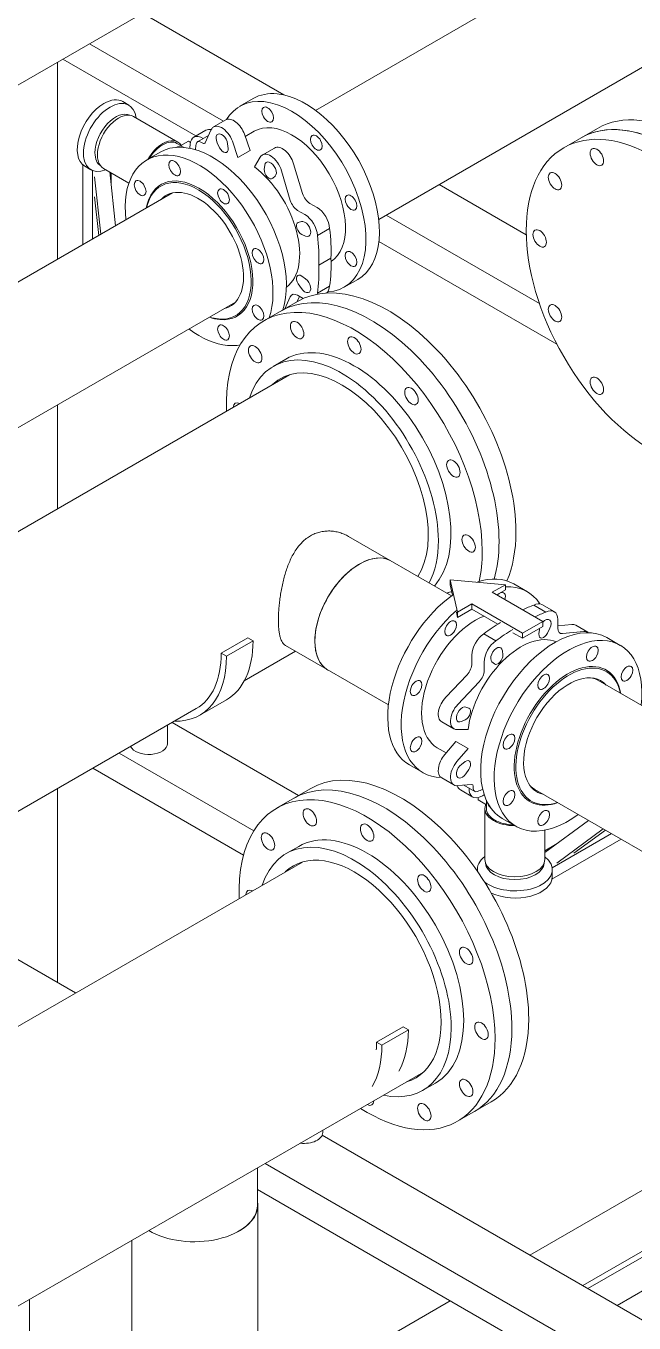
# Model space of a CAD drawing. Header units: millimetres. Extents: x -312439 to 477422, y -331570 to 212570.
# Drawn here: x 413639 to 414136, y 90985 to 92046 of the extents above; entities that cross this region are included whole.
import ezdxf

# ---------------------------------------------------------------- set-up
doc = ezdxf.new("R2010")
doc.units = ezdxf.units.MM

msp = doc.modelspace()

# ---------------------------------------------------------------- linework, layer by layer
at = {"color": 0, "linetype": 'Continuous', "lineweight": 0, "extrusion": (1.25969e-16, 0.816497, 0.57735)}
for p, q in [((413596.082, 91976.364), (415269.418, 92942.465)), ((414176.191, 92150.15), (413875.641, 91976.628)), ((413849.663, 91989.236), (413734.019, 92056.002)), ((414227.729, 92060.885), (413927.179, 91887.362)), ((413800.346, 91967.703), (413690.713, 92030.999)), ((413664.587, 92015.915), (413664.587, 91854.776)), ((413777.829, 91955.699), (413669.059, 92018.498)), ((413717.912, 91983.8), (413722.963, 91980.832)), ((413824.621, 91986.315), (413813.621, 91979.964)), ((413726.79, 91971.552), (413762.92, 91950.692)), ((413785.958, 91960.393), (413775.998, 91954.642)), ((413785.382, 91950.174), (413790.075, 91960.479)), ((413792.213, 91963.007), (413802.174, 91968.758)), ((414078.422, 91945.974), (414105.965, 91961.876)), ((413768.113, 91946.279), (413762.307, 91949.631)), ((413765.499, 91947.789), (413771.639, 91951.334)), ((413771.639, 91951.334), (413773.246, 91950.406)), ((413779.098, 91950.945), (413788.1, 91956.142)), ((413781.854, 91950.672), (413783.383, 91949.789)), ((413795.236, 91950.052), (413797.162, 91946.09)), ((413807.551, 91951.308), (413812.143, 91938.139)), ((413822.103, 91943.889), (413817.512, 91957.058)), ((413825.41, 91959.544), (413818.114, 91955.331)), ((413737.661, 91936.108), (413748.661, 91942.459)), ((413804.103, 91945.403), (413803.719, 91949.211)), ((413812.143, 91938.139), (413822.103, 91943.889)), ((413841.949, 91945.794), (413831.988, 91940.044)), ((414050.66, 91040.27), (415610.736, 91940.98)), ((413685.28, 91866.723), (413685.28, 91932.167)), ((413686.891, 91930.991), (413691.943, 91928.024)), ((413702.292, 91929.12), (413723.026, 91917.149)), ((413825.615, 91930.36), (413830.206, 91938.228)), ((413834.038, 91931.707), (413833.655, 91928.341)), ((413857.643, 91932.971), (413864.91, 91908.624)), ((413693.296, 91927.36), (413693.296, 91871.351)), ((413694.812, 91922.192), (413700.02, 91875.233)), ((413712.146, 91882.234), (413707.264, 91926.249)), ((413708.453, 91915.527), (413708.453, 91925.563)), ((413840.596, 91921.013), (413842.522, 91922.751)), ((413847.682, 91927.22), (413854.95, 91902.873)), ((413758.552, 91909.026), (413528.405, 91776.151)), ((414047.832, 91874.823), (413976.646, 91915.922)), ((414093.967, 91015.267), (415654.043, 91915.977)), ((414098.298, 91012.767), (415654.043, 91910.977)), ((413698.328, 91874.256), (413694.812, 91905.957)), ((413870.907, 91900.545), (413876.852, 91897.113)), ((413860.947, 91894.794), (413866.891, 91891.362)), ((413863.96, 91885.618), (413861.493, 91884.819)), ((414058.58, 91818.611), (413933.339, 91890.919)), ((413864.368, 91875.145), (413867.474, 91873.794)), ((413877.072, 91874.341), (413887.032, 91880.091)), ((414072.846, 91785.371), (413927.323, 91869.389)), ((413878.209, 91850.091), (413888.17, 91855.842)), ((413861.493, 91834.666), (413863.96, 91831.017)), ((413867.474, 91838.784), (413864.368, 91841.021)), ((413877.072, 91827.156), (413887.032, 91832.906)), ((413910.057, 91838.334), (413899.058, 91831.983)), ((413854.95, 91824.167), (413850.491, 91814.377)), ((413862.428, 91824.467), (413860.451, 91820.128)), ((413865.471, 91822.71), (413860.947, 91825.322)), ((413810.089, 91819.76), (413579.942, 91686.885)), ((413860.834, 91820.349), (413833.291, 91804.447)), ((413851.358, 91773.154), (413841.051, 91767.203)), ((412908.744, 91214.367), (413854.346, 91760.311)), ((413664.587, 91735.754), (413664.587, 91650.753)), ((413902.537, 91628.1), (413986.701, 91579.508)), ((413985.729, 91592.68), (413991.696, 91566.082)), ((414030.738, 91588.624), (413985.729, 91592.68)), ((413985.729, 91592.68), (413985.729, 91588.408)), ((414020.052, 91582.454), (414030.738, 91588.624)), ((414030.738, 91588.624), (414030.738, 91584.351)), ((414048.722, 91582.843), (414037.722, 91589.194)), ((413985.729, 91588.408), (413987.582, 91580.149)), ((414061.332, 91558.621), (414020.052, 91582.454)), ((414023.752, 91580.317), (414030.738, 91584.351)), ((413991.696, 91566.082), (414003.441, 91572.864)), ((413991.696, 91561.81), (414003.441, 91568.591)), ((414003.441, 91572.864), (414044.721, 91549.031)), ((414003.441, 91572.864), (414003.441, 91568.591)), ((414003.441, 91568.591), (414024.563, 91556.397)), ((414053.935, 91571.967), (414063.895, 91566.217)), ((414060.599, 91572.384), (414070.56, 91566.633)), ((413990.743, 91566.056), (413991.696, 91561.81)), ((413991.696, 91566.082), (413991.696, 91561.81)), ((414044.721, 91549.031), (414061.332, 91558.621)), ((414061.332, 91558.621), (414061.332, 91554.348)), ((414073.546, 91560.033), (414073.546, 91553.169)), ((414013.071, 91548.375), (414023.032, 91542.624)), ((414036.749, 91549.361), (414044.721, 91544.759)), ((414044.721, 91544.759), (414061.332, 91554.348)), ((414044.721, 91549.031), (414044.721, 91544.759)), ((414058.24, 91548.282), (414058.623, 91552.091)), ((414067.107, 91552.931), (414065.181, 91548.97)), ((414073.546, 91554.879), (414085.035, 91555.987)), ((414077.544, 91548.553), (414094.996, 91550.237)), ((414088.293, 91555.4), (414098.254, 91549.649)), ((413820.13, 91545.1), (413798.476, 91532.599)), ((413824.46, 91542.6), (413802.807, 91530.098)), ((413824.46, 91542.6), (413820.13, 91545.1)), ((413850.999, 91538.834), (413935.164, 91490.242)), ((414113.682, 91545.339), (414124.682, 91538.988)), ((413798.476, 91532.599), (413802.807, 91530.098)), ((413817.286, 91509.924), (413859.18, 91534.111)), ((414003.421, 91524.184), (414003.421, 91531.048)), ((414013.381, 91518.433), (414013.381, 91525.297)), ((414021.746, 91523.893), (414019.821, 91525.631)), ((414028.304, 91534.586), (414028.687, 91531.22)), ((413981.971, 91496.483), (413999.422, 91514.951)), ((413991.932, 91490.733), (414009.383, 91509.2)), ((414106.264, 91510.478), (414259.081, 91422.249)), ((413802.656, 91494.405), (413781.003, 91481.904)), ((413586.17, 91376.489), (413777.941, 91487.208)), ((413998.382, 91488.498), (414000.85, 91487.699)), ((413754.501, 91458.564), (413754.501, 91473.675)), ((413861.712, 91416.23), (413758.357, 91475.901)), ((413978.713, 91476.48), (413988.673, 91470.729)), ((413997.975, 91478.024), (413994.868, 91476.673)), ((414000.246, 91470.051), (413991.137, 91470.094)), ((413825.096, 91387.363), (413715.051, 91450.898)), ((413975.075, 91455.283), (413982.371, 91451.07)), ((413981.176, 91449.685), (413990.285, 91460.246)), ((413990.285, 91460.246), (414000.246, 91454.495)), ((414000.246, 91454.495), (413991.137, 91443.934)), ((413963.285, 91434.863), (413952.285, 91441.213)), ((413994.868, 91441.664), (413997.975, 91443.9)), ((413816.645, 91367.239), (413693.397, 91438.397)), ((413988.673, 91424.801), (413978.713, 91430.552)), ((414000.85, 91437.545), (413998.382, 91433.897)), ((413664.587, 91421.763), (413664.587, 91263.17)), ((413871.285, 91421.757), (413843.742, 91405.855)), ((413991.932, 91424.214), (414003.203, 91425.302)), ((413994.065, 91420.692), (414004.026, 91414.941)), ((414005.677, 91419.475), (413996.675, 91424.672)), ((414004.535, 91423.763), (414004.535, 91421.998)), ((414054.726, 91421.212), (414207.544, 91332.983)), ((414008.523, 91414.515), (414008.523, 91412.504)), ((414008.523, 91412.504), (414015.21, 91408.643)), ((414015.21, 91405.59), (414015.21, 91412.294)), ((414013.985, 91405.59), (414013.985, 91363.871)), ((414028.245, 91397.358), (414039.245, 91391.007)), ((414062.981, 91369.612), (414098.659, 91395.848)), ((414062.981, 91387.812), (414062.981, 91363.871)), ((414110.785, 91388.847), (414072.722, 91360.857)), ((414086.781, 91368.974), (414112.477, 91387.87)), ((414068.849, 91347.615), (414125.525, 91380.336)), ((414117.509, 91384.965), (414069.003, 91356.96)), ((413861.81, 91374.562), (413851.503, 91368.611)), ((414062.981, 91370.985), (414071.673, 91376.003)), ((412247.642, 90428.053), (413864.798, 91361.719)), ((414007.862, 91355.916), (414007.849, 91354.252)), ((414069.105, 91355.456), (414069.061, 91349.598)), ((413679.347, 91254.648), (413527.241, 91342.466)), ((413947.095, 91226.947), (413925.442, 91214.445)), ((413951.426, 91224.446), (413929.773, 91211.945)), ((413951.426, 91224.446), (413947.095, 91226.947)), ((413925.442, 91214.445), (413929.773, 91211.945)), ((412346.797, 90256.31), (413963.954, 91189.976)), ((413973.582, 91180.967), (413963.275, 91175.016)), ((414019.192, 91165.575), (413991.649, 91149.673)), ((414320.411, 90884.529), (413880.992, 91138.228)), ((413881.466, 91140.411), (413881.466, 91142.352)), ((414122.117, 90999.015), (414361.472, 91137.207)), ((413827.997, 91111.481), (413827.997, 91080.889)), ((414277.105, 90859.526), (413834.351, 91115.15)), ((414277.105, 90834.523), (413827.997, 91093.816)), ((413828.365, 90911.928), (413828.365, 91081.101)), ((413725.29, 90852.417), (413725.29, 91052.183)), ((413486.454, 90714.526), (413985.7, 91002.765)), ((413641.62, 91003.877), (413641.62, 90971.625))]:
    msp.add_line(p, q, dxfattribs=at)
at = {"color": 0, "linetype": 'Continuous', "lineweight": 0}
for centre, major_axis, ratio, start_param, end_param in [((413702.401, 91957.395), (15.51, 26.404), 0.57229596, 0.78971856, 3.14159265), ((413702.401, 91957.395), (15.51, 26.404), 0.57229596, 0, 0.78971856), ((413707.453, 91954.428), (-15.51, -26.404), 0.57229596, 2.50241828, 3.93131122), ((413856.339, 91905.973), (-42.718, 73.99), 0.57735027, 5.89048623, 6.59104291), ((413867.339, 91912.324), (-42.718, 73.99), 0.57735027, 5.89048623, 6.28318531), ((413856.339, 91905.973), (-42.718, 73.99), 0.57735027, 2.85761894, 5.89048623), ((413867.339, 91912.324), (-42.718, 73.99), 0.57735027, 3.14159265, 5.89048623), ((414179.919, 91833.785), (73.953, -128.091), 0.57735027, 0, 3.14159265), ((413707.453, 91954.428), (-15.51, -26.404), 0.57229596, 3.93131122, 6.9309625), ((413712.173, 91951.703), (-11.962, -20.719), 0.57735027, 3.16527284, 5.49778714), ((413714.541, 91950.336), (-12.249, -21.216), 0.57735027, 3.14159265, 6.28318531), ((414166.147, 91825.834), (73.953, -128.091), 0.57735027, 0, 3.14159265), ((414166.147, 91825.834), (-73.953, 128.091), 0.57735027, 3.14159265, 6.28318531), ((413793.161, 91947.918), (-7.202, 12.475), 0.57735027, 5.78698517, 6.28318531), ((413798.992, 91951.267), (-6.778, 11.74), 0.57735027, 4.39388168, 6.69260189), ((413808.952, 91957.018), (-6.778, 11.74), 0.57735027, 4.39388168, 6.28318531), ((413856.339, 91905.973), (-30.929, 53.57), 0.57735027, 3.17459723, 6.28318531), ((413750.671, 91929.476), (-12.249, -21.216), 0.57735027, 3.92699082, 4.71244128), ((413791.379, 91868.469), (42.718, -73.99), 0.57735027, 0.46408628, 3.14159265), ((413750.671, 91929.476), (-12.249, -21.216), 0.57735027, 2.86541343, 3.92699082), ((413750.671, 91929.476), (11.637, 20.155), 0.57735027, 0, 0.78539816), ((413783.2, 91942.167), (-7.202, 12.475), 0.57735027, 5.44674538, 7.01565574), ((413781.854, 91946.171), (-2.756, 4.774), 0.57735027, 5.49778714, 6.92522599), ((413783.383, 91952.29), (1.531, -2.652), 0.57735027, 5.49778714, 6.673973), ((413798.992, 91951.267), (-3.368, 5.834), 0.57735027, 4.04975631, 7.73121456), ((413712.173, 91951.703), (-11.962, -20.719), 0.57735027, 5.49778714, 6.25950512), ((413780.379, 91862.118), (42.718, -73.99), 0.57735027, 0.46408628, 4.06484949), ((413750.671, 91929.476), (11.637, 20.155), 0.57735027, 0.78539816, 1.51673237), ((413768.476, 91933.666), (-7.202, 12.475), 0.57735027, 5.71305417, 6.22390779), ((413955.945, 91819.462), (-130.146, 225.419), 0.57735027, 0.67415921, 0.6895054), ((413958.318, 91809.287), (-129.362, 224.061), 0.57735027, 0.61584622, 0.63984345), ((413800.234, 91947.085), (2.756, -4.774), 0.57735027, 4.5896219, 7.19134897), ((413838.766, 91928.303), (6.778, -11.74), 0.57735027, 1.16137975, 3.46009996), ((413848.727, 91934.054), (6.778, -11.74), 0.57735027, 1.16137975, 3.14159265), ((413818.879, 91884.346), (30.929, -53.57), 0.57735027, 0.06591002, 2.20157488), ((413837.523, 91925.556), (2.756, -4.774), 0.57735027, 3.80422374, 6.4059508), ((413838.766, 91928.303), (-3.368, 5.834), 0.57735027, 3.26435815, 6.94581639), ((413780.379, 91862.118), (31.082, -53.835), 0.57735027, 5.89048623, 10.01814257), ((413779.686, 91861.718), (30.592, -52.987), 0.57735027, 5.89048623, 9.99395953), ((413779.686, 91861.718), (26.182, -45.349), 0.57735027, 6.10524599, 9.60271728), ((413870.907, 91908.046), (4.593, -7.956), 0.57735027, 4.32160129, 5.49778714), ((413860.947, 91902.295), (4.593, -7.956), 0.57735027, 4.32160129, 5.49778714), ((413876.852, 91885.34), (7.209, -12.486), 0.57735027, 0.83882349, 2.35619449), ((413866.891, 91879.59), (-3.368, 5.834), 0.57735027, 2.47895999, 6.16041823), ((413866.891, 91879.59), (7.209, -12.486), 0.57735027, 0.83882349, 2.35619449), ((413863.89, 91879.887), (2.756, -4.774), 0.57735027, 3.01882558, 5.62055264), ((413796.143, 91914.89), (65.174, -112.884), 0.57735027, 0.72977869, 0.95225659), ((413786.182, 91909.139), (65.174, -112.884), 0.57735027, 0.72977869, 0.95225659), ((413796.143, 91903.057), (65.174, -112.884), 0.57735027, 0.61853974, 0.84101764), ((413786.182, 91897.307), (65.174, -112.884), 0.57735027, 0.61853974, 0.84101764), ((413863.89, 91836.83), (-2.756, 4.774), 0.57735027, 5.37502007, 7.97674713), ((413934.787, 91692.258), (73.953, -128.091), 0.57735027, 0.78539816, 3.14159265), ((413866.891, 91833.662), (3.368, -5.834), 0.57735027, 4.83515448, 8.51661272), ((413876.852, 91839.413), (7.209, -12.486), 0.57735027, 0.05578208, 0.73197283), ((413921.016, 91684.307), (73.953, -128.091), 0.57735027, 0.78539816, 3.14159265), ((413860.947, 91817.821), (-4.593, 7.956), 0.57735027, 5.49778714, 6.673973), ((413866.891, 91833.662), (7.209, -12.486), 0.57735027, 0.65341395, 0.73197283), ((413907.244, 91676.356), (73.953, -128.091), 0.57735027, 0.78539816, 3.97765017), ((413780.379, 91862.118), (31.082, -53.835), 0.57735027, 5.68982069, 5.89048623), ((413779.686, 91861.718), (30.592, -52.987), 0.57735027, 5.71400373, 5.89048623), ((413780.379, 91862.118), (42.718, -73.99), 0.57735027, 5.35992847, 5.89048623), ((413780.379, 91862.118), (42.718, -73.99), 0.57735027, 5.89048623, 6.0861534), ((413896.937, 91670.405), (55.886, -96.797), 0.57735027, 0.78539816, 3.6213146), ((413907.244, 91676.356), (55.886, -96.797), 0.57735027, 0.19276553, 3.14159265), ((413896.937, 91670.405), (50.068, -86.72), 0.57735027, 0.28714881, 3.28160648), ((413813.701, 91730.363), (3.889, -6.736), 0.57735027, 2.37697695, 3.90620835), ((413934.787, 91692.258), (73.953, -128.091), 0.57735027, 0.40883321, 0.78539816), ((413896.937, 91670.405), (55.886, -96.797), 0.57735027, 0.34296933, 0.78539816), ((413921.016, 91684.307), (73.953, -128.091), 0.57735027, 0.50833754, 0.78539816), ((413911.443, 91563.448), (25.769, 44.633), 0.57735027, 0, 3.14159265), ((413911.443, 91563.448), (-25.769, -44.633), 0.57735027, 3.14159265, 5.49778714), ((413907.244, 91676.356), (73.953, -128.091), 0.57735027, 0.5670688, 0.78539816), ((413995.003, 91515.204), (42.718, 73.99), 0.57735027, 0, 0.57507261), ((413995.003, 91515.204), (42.718, 73.99), 0.57735027, 0.89790936, 3.14159265), ((413988.254, 91575.578), (3.889, -6.736), 0.57735027, 2.57475551, 3.42909539), ((414025.973, 91576.054), (3.399, 5.887), 0.57735027, 0.82337195, 1.18125626), ((414025.973, 91576.054), (3.399, 5.887), 0.57735027, 5.10192905, 7.03060968), ((414006.003, 91508.853), (42.718, 73.99), 0.57735027, 5.9992116, 6.64674704), ((414006.003, 91508.853), (42.718, 73.99), 0.57735027, 1.04075983, 3.44945026), ((414038.627, 91458.179), (65.174, 112.884), 0.57735027, 0.61853974, 0.71602015), ((414053.39, 91559.898), (7.209, 12.486), 0.57735027, 0, 0.73197283), ((414063.351, 91554.147), (7.209, 12.486), 0.57735027, 5.49778714, 7.01515814), ((414006.003, 91508.853), (30.929, 53.57), 0.57735027, 0.61694085, 3.14159265), ((414070.963, 91471.348), (-42.718, -73.99), 0.57735027, 3.14159265, 5.89048623), ((414028.379, 91452.263), (65.174, 112.884), 0.57735027, 0.80266099, 0.95225659), ((414048.587, 91452.429), (65.174, 112.884), 0.57735027, 0.61853974, 0.71602015), ((414063.351, 91554.147), (3.368, 5.834), 0.57735027, 4.83515448, 7.50632746), ((414043.464, 91487.225), (30.929, 53.57), 0.57735027, 0.06591002, 2.20157488), ((414013.616, 91536.934), (7.209, 12.486), 0.57735027, 0.83882349, 2.35619449), ((414038.34, 91446.512), (65.174, 112.884), 0.57735027, 0.80266099, 0.95225659), ((414062.108, 91549.964), (-2.756, -4.774), 0.57735027, 5.37502007, 7.97674713), ((414063.351, 91554.147), (3.368, 5.834), 0.57735027, 2.10498578, 2.23342741), ((414080.042, 91556.919), (-4.593, -7.956), 0.57735027, 5.49778714, 6.673973), ((414081.515, 91543.66), (6.778, 11.74), 0.57735027, 0, 0.40941658), ((414091.476, 91537.909), (6.778, 11.74), 0.57735027, 6.21040253, 6.69260189), ((413750.016, 91585.58), (52.64, -91.175), 0.57735027, 0, 0.78539816), ((413911.443, 91563.448), (-25.769, -44.633), 0.57735027, 5.49778714, 6.28318531), ((414023.576, 91531.183), (7.209, 12.486), 0.57735027, 0.83882349, 2.35619449), ((414081.963, 91464.997), (-42.718, -73.99), 0.57735027, 2.21833582, 5.89048623), ((414023.576, 91531.183), (3.368, 5.834), 0.57735027, 5.62055264, 9.30201088), ((413728.363, 91573.079), (-52.64, 91.175), 0.57735027, 2.79882073, 3.92699082), ((413728.363, 91573.079), (49.578, -85.871), 0.57735027, 0, 0.78539816), ((414024.819, 91528.436), (-2.756, -4.774), 0.57735027, 6.16041823, 8.76214529), ((414081.963, 91464.997), (-31.082, -53.835), 0.57735027, 2.54822804, 5.89048623), ((413996.925, 91520.433), (4.593, 7.956), 0.57735027, 4.32160129, 5.49778714), ((414006.885, 91514.682), (4.593, 7.956), 0.57735027, 4.32160129, 5.49778714), ((414082.656, 91464.597), (-30.592, -52.987), 0.57735027, 2.57241108, 5.89048623), ((414082.656, 91464.597), (-26.182, -45.349), 0.57735027, 2.96365333, 5.89048623), ((414080.495, 91465.845), (-25.769, -44.633), 0.57735027, 3.14159265, 3.29303965), ((414070.963, 91471.348), (-26.182, -45.349), 0.57735027, 2.91459633, 2.91639721), ((413985.491, 91488.22), (6.778, 11.74), 0.57735027, 1.16137975, 3.14159265), ((413995.451, 91482.469), (6.778, 11.74), 0.57735027, 1.16137975, 3.46009996), ((413995.451, 91482.469), (3.368, 5.834), 0.57735027, 0.1227655, 3.80422374), ((413998.452, 91482.766), (-2.756, -4.774), 0.57735027, 0.66263109, 3.26435815), ((413739.189, 91458.564), (15.311, 0), 0.57735027, 3.4015979, 6.28318531), ((413985.491, 91442.292), (-6.778, -11.74), 0.57735027, 4.39388168, 6.28318531), ((413995.451, 91436.541), (-6.778, -11.74), 0.57735027, 4.39388168, 6.69260189), ((413995.451, 91436.541), (-3.368, -5.834), 0.57735027, 4.04975631, 7.73121456), ((413998.452, 91439.709), (2.756, 4.774), 0.57735027, 4.5896219, 7.19134897), ((413931.467, 91285.715), (73.953, -128.091), 0.57735027, 0.78539816, 3.14159265), ((413945.239, 91293.666), (73.953, -128.091), 0.57735027, 0.78539816, 3.14159265), ((414001.268, 91433.167), (-7.202, -12.475), 0.57735027, 5.78698517, 6.28318531), ((414011.228, 91427.416), (-7.202, -12.475), 0.57735027, 5.44674538, 7.01565574), ((414002.37, 91422.513), (1.531, 2.652), 0.57735027, 5.49778714, 6.673973), ((414008.433, 91424.248), (-2.756, -4.774), 0.57735027, 5.49778714, 6.92522599), ((414038.747, 91645.513), (-129.362, -224.061), 0.57735027, 0.61584622, 0.63984345), ((414081.963, 91464.997), (-31.082, -53.835), 0.57735027, 5.89048623, 6.87654992), ((414082.656, 91464.597), (-30.592, -52.987), 0.57735027, 5.89048623, 6.85236688), ((414082.656, 91464.597), (-26.182, -45.349), 0.57735027, 5.89048623, 6.46112463), ((414080.495, 91465.845), (-25.769, -44.633), 0.57735027, 6.13173831, 6.28318531), ((414070.963, 91471.348), (-26.182, -45.349), 0.57735027, 0.22519545, 0.22699633), ((413917.696, 91277.764), (73.953, -128.091), 0.57735027, 0.78539816, 3.97765017), ((414031.121, 91638.369), (-130.146, -225.419), 0.57735027, 0.67415921, 0.6895054), ((414038.483, 91405.59), (-24.498, 0), 0.57735027, 6.04359707, 7.06858347), ((414070.963, 91471.348), (-42.718, -73.99), 0.57735027, 5.89048623, 6.28318531), ((414025.953, 91418.915), (-7.202, -12.475), 0.57735027, 5.71305417, 6.22390779), ((414038.483, 91405.59), (-23.273, 0), 0.57735027, 0, 0.78539816), ((414081.963, 91464.997), (-42.718, -73.99), 0.57735027, 5.89048623, 7.20644214), ((413917.696, 91277.764), (55.886, -96.797), 0.57735027, 0, 3.14159265), ((414038.483, 91405.59), (-24.498, 0), 0.57735027, 0.78539816, 1.57084863), ((414038.483, 91405.59), (-23.273, 0), 0.57735027, 0.78539816, 1.51673237), ((413907.389, 91271.813), (55.886, -96.797), 0.57735027, 0.78539816, 3.6213146), ((413907.389, 91271.813), (50.068, -86.72), 0.57735027, 6.14317148, 9.56479178), ((414038.483, 91355.686), (-30.622, 0.23), 0.57229596, 5.64401093, 6.39343188), ((414038.483, 91355.686), (-30.622, 0.23), 0.57229596, 0.78971856, 3.78936984), ((414038.483, 91363.871), (-24.498, 0), 0.57735027, 0, 3.14159265), ((414038.483, 91361.137), (-23.924, 0), 0.57735027, 0.02368019, 3.11791246), ((414038.483, 91355.686), (-30.622, 0.23), 0.57229596, 0.626215, 0.78971856), ((414038.439, 91349.828), (30.622, -0.23), 0.57229596, 4.03929023, 6.28318531), ((413824.153, 91331.771), (3.889, -6.736), 0.57735027, 2.37697695, 3.90620835), ((413945.239, 91293.666), (73.953, -128.091), 0.57735027, 0, 0.78539816), ((413917.696, 91277.764), (73.953, -128.091), 0.57735027, 5.44712779, 7.06858347), ((413907.389, 91271.813), (55.886, -96.797), 0.57735027, 5.80346336, 7.06858347), ((413876.982, 91267.427), (52.64, -91.175), 0.57735027, 0.32390773, 0.78539816), ((413931.467, 91285.715), (73.953, -128.091), 0.57735027, 0, 0.78539816), ((413855.328, 91254.925), (-52.64, 91.175), 0.57735027, 3.46550039, 3.92699082), ((413855.328, 91254.925), (49.578, -85.871), 0.57735027, 0.70397868, 0.78539816), ((413917.696, 91169.75), (3.889, -6.736), 0.57735027, 5.51856961, 7.04780101), ((413866.155, 91140.411), (15.311, 0), 0.57735027, 4.5115448, 6.28318531), ((413776.459, 91080.889), (-51.538, 0), 0.57735027, 0.76549832, 3.14159265), ((413776.827, 91081.101), (-51.538, 0), 0.57735027, 2.35619449, 3.26118372), ((413776.827, 91081.101), (-51.538, 0), 0.57735027, 2.35114396, 2.35619449)]:
    msp.add_ellipse(centre, major_axis=major_axis, ratio=ratio, start_param=start_param, end_param=end_param, dxfattribs=at)
for centre, major_axis in [((413836.369, 91973.174), (-3.399, 5.887)), ((414152.375, 91817.883), (-73.953, 128.091)), ((413876.309, 91950.114), (-3.399, 5.887)), ((414105.604, 91938.429), (-3.889, 6.736)), ((413760.409, 91929.318), (3.399, -5.887)), ((413732.167, 91913.013), (3.399, -5.887)), ((414071.365, 91918.661), (-3.889, 6.736)), ((413800.349, 91906.259), (3.399, -5.887)), ((413904.552, 91901.198), (-3.399, 5.887)), ((414058.833, 91871.89), (-3.889, 6.736)), ((413828.591, 91857.342), (3.399, -5.887)), ((413904.552, 91855.078), (-3.399, 5.887)), ((413828.591, 91811.223), (3.399, -5.887)), ((414071.365, 91810.647), (-3.889, 6.736)), ((413800.349, 91794.917), (3.399, -5.887)), ((413860.473, 91796.902), (3.889, -6.736)), ((413907.244, 91784.37), (3.889, -6.736)), ((413826.234, 91777.134), (3.889, -6.736)), ((414105.604, 91751.344), (-3.889, 6.736)), ((413954.015, 91742.895), (3.889, -6.736)), ((413988.254, 91683.592), (3.889, -6.736)), ((414000.787, 91622.349), (3.889, -6.736)), ((413986.033, 91552.994), (3.399, 5.887)), ((414101.933, 91532.198), (-3.399, -5.887)), ((414061.993, 91509.138), (-3.399, -5.887)), ((414130.176, 91515.892), (-3.399, -5.887)), ((413957.791, 91504.077), (3.399, 5.887)), ((413957.791, 91457.958), (3.399, 5.887)), ((414033.751, 91460.222), (-3.399, -5.887)), ((414033.751, 91414.102), (-3.399, -5.887)), ((413870.924, 91398.31), (3.889, -6.736)), ((414061.993, 91397.797), (-3.399, -5.887)), ((413917.696, 91385.778), (3.889, -6.736)), ((413836.685, 91378.542), (3.889, -6.736)), ((413964.467, 91344.303), (3.889, -6.736)), ((413998.706, 91285), (3.889, -6.736)), ((414011.238, 91223.757), (3.889, -6.736)), ((413998.706, 91176.986), (3.889, -6.736)), ((413964.467, 91157.218), (3.889, -6.736))]:
    msp.add_ellipse(centre, major_axis=major_axis, ratio=0.57735027, dxfattribs=at)
msp.add_open_spline([(413902.537, 91628.1), (413901.424, 91628.742), (413900.252, 91629.333), (413897.813, 91630.384), (413896.546, 91630.844), (413893.945, 91631.609), (413892.611, 91631.914), (413889.907, 91632.354), (413888.536, 91632.488), (413885.79, 91632.573), (413884.413, 91632.524), (413881.682, 91632.237), (413880.329, 91631.999), (413877.675, 91631.337), (413876.375, 91630.912), (413873.853, 91629.888), (413872.632, 91629.288), (413870.289, 91627.935), (413869.137, 91627.165), (413866.897, 91625.44), (413865.809, 91624.486), (413863.716, 91622.408), (413862.71, 91621.284), (413860.793, 91618.887), (413859.881, 91617.615), (413858.157, 91614.949), (413857.344, 91613.554), (413855.816, 91610.671), (413855.102, 91609.183), (413853.77, 91606.147), (413853.152, 91604.599), (413852.008, 91601.48), (413851.482, 91599.908), (413850.518, 91596.786), (413850.063, 91595.178), (413849.211, 91591.895), (413848.814, 91590.219), (413848.083, 91586.835), (413847.748, 91585.125), (413847.143, 91581.704), (413846.872, 91579.993), (413846.393, 91576.601), (413846.185, 91574.92), (413845.832, 91571.616), (413845.687, 91569.994), (413845.456, 91566.84), (413845.372, 91565.308), (413845.26, 91562.359), (413845.233, 91560.942), (413845.233, 91558.245), (413845.26, 91556.927), (413845.372, 91554.385), (413845.456, 91553.161), (413845.687, 91550.831), (413845.832, 91549.727), (413846.185, 91547.656), (413846.393, 91546.69), (413846.872, 91544.911), (413847.143, 91544.096), (413847.748, 91542.624), (413848.083, 91541.966), (413848.814, 91540.808), (413849.211, 91540.308), (413850.063, 91539.46), (413850.518, 91539.112), (413850.999, 91538.834)], degree=3, knots=[194.33950134, 194.33950134, 194.33950134, 194.33950134, 202.45460702, 202.45460702, 210.5697127, 210.5697127, 218.68481838, 218.68481838, 226.79992405, 226.79992405, 234.91502973, 234.91502973, 243.03013541, 243.03013541, 251.14524108, 251.14524108, 259.26034676, 259.26034676, 267.37545244, 267.37545244, 275.49055812, 275.49055812, 283.60566379, 283.60566379, 291.72076947, 291.72076947, 299.83587515, 299.83587515, 307.95098082, 307.95098082, 316.0660865, 316.0660865, 324.18119218, 324.18119218, 332.26985817, 332.26985817, 340.35852417, 340.35852417, 348.44719016, 348.44719016, 356.53585616, 356.53585616, 364.62452216, 364.62452216, 372.71318815, 372.71318815, 380.80185415, 380.80185415, 388.89052014, 388.89052014, 396.97918614, 396.97918614, 405.06785213, 405.06785213, 413.15651813, 413.15651813, 421.24518412, 421.24518412, 429.33385012, 429.33385012, 437.42251611, 437.42251611, 445.51118211, 445.51118211, 453.5998481, 453.5998481, 453.5998481, 453.5998481], dxfattribs=at)

doc.saveas('drawing.dxf')
